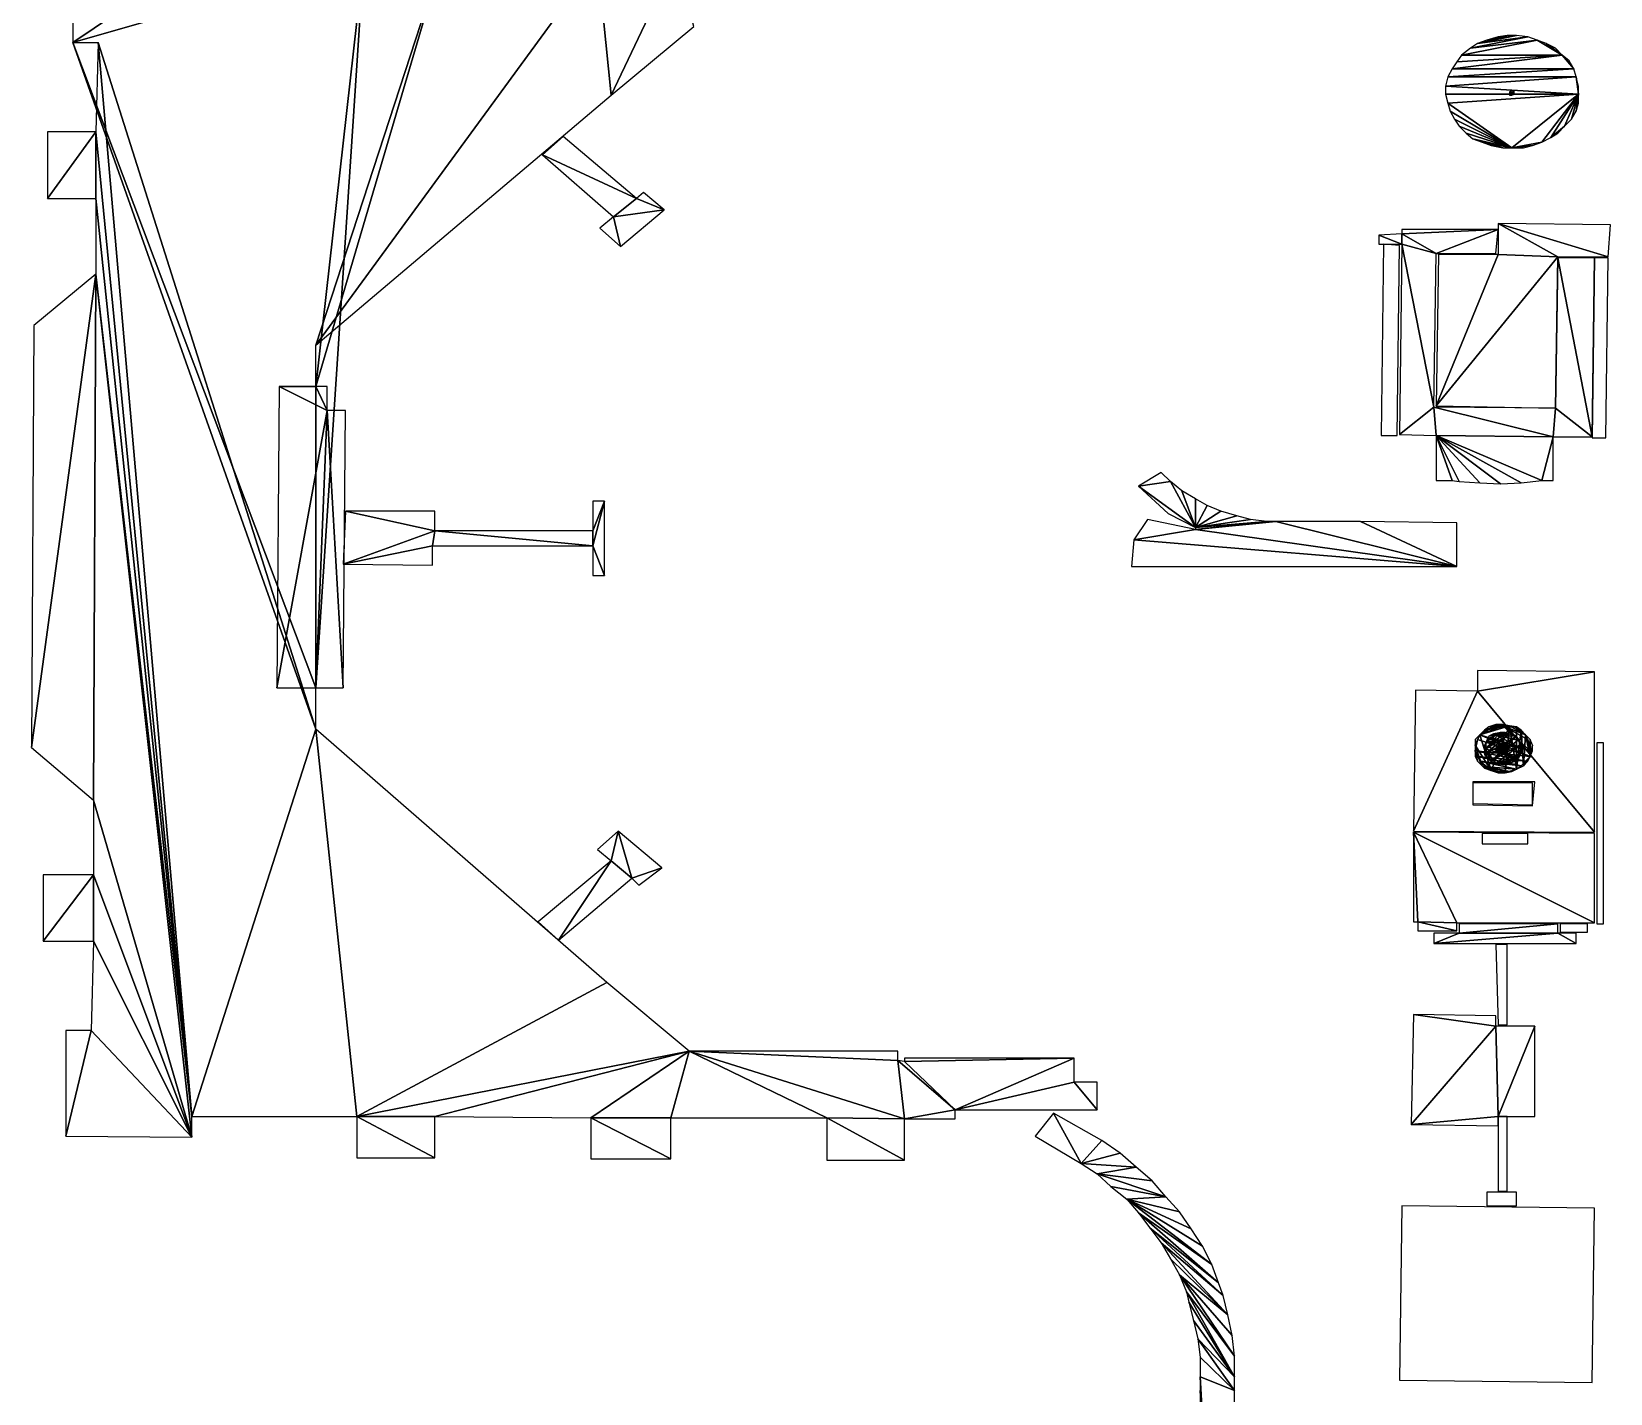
# Model space of a CAD drawing. Extents: x -35430092 to -35393830, y 11991942 to 12015432.
# Drawn here: x -35413182 to -35411263, y 12003744 to 12005398 of the extents above; entities that cross this region are included whole.
import ezdxf

# ---------------------------------------------------------------- set-up
doc = ezdxf.new("R2010")
doc.units = 0

msp = doc.modelspace()

# ---------------------------------------------------------------- linework, layer by layer
at = {"layer": 'mg_to_dxf', "color": 52}
for points in [[(-35412978.38, 12005487.46), (-35412978.38, 12005487.46), (-35413131.5, 12005513.9), (-35413131.5, 12005384.45)], [(-35412978.38, 12005487.46), (-35412978.38, 12005487.46), (-35413131.5, 12005513.9), (-35413131.5, 12005384.45)], [(-35412777.92, 12005486.06), (-35412777.92, 12005486.06), (-35412978.38, 12005487.46), (-35413131.5, 12005384.45)], [(-35412777.92, 12005486.06), (-35412777.92, 12005486.06), (-35412978.38, 12005487.46), (-35413131.5, 12005384.45)], [(-35413131.5, 12005384.45), (-35413131.5, 12005384.45), (-35412836.39, 12004600.73), (-35412777.92, 12005486.06)], [(-35413131.5, 12005384.45), (-35413131.5, 12005384.45), (-35412836.39, 12004600.73), (-35412777.92, 12005486.06)], [(-35412683.27, 12005486.06), (-35412683.27, 12005486.06), (-35412836.39, 12005016.95), (-35412493.95, 12005484.67)], [(-35412683.27, 12005486.06), (-35412683.27, 12005486.06), (-35412836.39, 12004966.83), (-35412836.39, 12005016.95)], [(-35412777.92, 12005486.06), (-35412777.92, 12005486.06), (-35412836.39, 12004966.83), (-35412683.27, 12005486.06)], [(-35412777.92, 12005486.06), (-35412777.92, 12005486.06), (-35412836.39, 12004600.73), (-35412836.39, 12004966.83)], [(-35412683.27, 12005486.06), (-35412683.27, 12005486.06), (-35412836.39, 12005016.95), (-35412493.95, 12005484.67)], [(-35412683.27, 12005486.06), (-35412683.27, 12005486.06), (-35412836.39, 12004966.83), (-35412836.39, 12005016.95)], [(-35412777.92, 12005486.06), (-35412777.92, 12005486.06), (-35412836.39, 12004966.83), (-35412683.27, 12005486.06)], [(-35412777.92, 12005486.06), (-35412777.92, 12005486.06), (-35412836.39, 12004600.73), (-35412836.39, 12004966.83)], [(-35412493.95, 12005484.67), (-35412493.95, 12005484.67), (-35412836.39, 12005016.95), (-35412477.24, 12005320.41)], [(-35412493.95, 12005484.67), (-35412493.95, 12005484.67), (-35412836.39, 12005016.95)], [(-35412493.95, 12005484.67), (-35412493.95, 12005484.67), (-35412836.39, 12005016.95), (-35412493.95, 12005484.67)], [(-35412493.95, 12005484.67), (-35412493.95, 12005484.67), (-35412836.39, 12005016.95), (-35412477.24, 12005320.41)], [(-35412493.95, 12005484.67), (-35412493.95, 12005484.67), (-35412836.39, 12005016.95)], [(-35412493.95, 12005484.67), (-35412493.95, 12005484.67), (-35412836.39, 12005016.95), (-35412493.95, 12005484.67)], [(-35412493.95, 12005484.67), (-35412493.95, 12005484.67), (-35412477.24, 12005320.41), (-35412399.29, 12005484.67)], [(-35412493.95, 12005484.67), (-35412493.95, 12005484.67), (-35412477.24, 12005320.41), (-35412399.29, 12005484.67)], [(-35412477.24, 12005320.41), (-35412477.24, 12005320.41), (-35412377.02, 12005403.93), (-35412399.29, 12005484.67)], [(-35412477.24, 12005320.41), (-35412477.24, 12005320.41), (-35412377.02, 12005403.93), (-35412399.29, 12005484.67)], [(-35411433.22, 12005377.49), (-35411433.22, 12005377.49), (-35411363.62, 12005391.41), (-35411424.86, 12005383.05)], [(-35411433.22, 12005377.49), (-35411433.22, 12005377.49), (-35411352.48, 12005387.23), (-35411363.62, 12005391.41)], [(-35411424.86, 12005383.05), (-35411424.86, 12005383.05), (-35411377.54, 12005392.8), (-35411413.73, 12005387.23)], [(-35411424.86, 12005383.05), (-35411424.86, 12005383.05), (-35411363.62, 12005391.41), (-35411377.54, 12005392.8)], [(-35411413.73, 12005387.23), (-35411413.73, 12005387.23), (-35411388.67, 12005392.8), (-35411399.81, 12005391.41)], [(-35411413.73, 12005387.23), (-35411413.73, 12005387.23), (-35411377.54, 12005392.8), (-35411388.67, 12005392.8)], [(-35413131.5, 12005384.45), (-35413131.5, 12005384.45), (-35412836.39, 12004550.62), (-35412836.39, 12004600.73)], [(-35413100.88, 12005384.45), (-35413100.88, 12005384.45), (-35412836.39, 12004550.62), (-35413131.5, 12005384.45)], [(-35413131.5, 12005384.45), (-35413131.5, 12005384.45), (-35412836.39, 12004550.62), (-35412836.39, 12004600.73)], [(-35413100.88, 12005384.45), (-35413100.88, 12005384.45), (-35412836.39, 12004550.62), (-35413131.5, 12005384.45)], [(-35413103.66, 12005275.87), (-35413103.66, 12005275.87), (-35412986.73, 12004080.11), (-35413100.88, 12005384.45)], [(-35413103.66, 12005275.87), (-35413103.66, 12005275.87), (-35412986.73, 12004080.11), (-35413100.88, 12005384.45)], [(-35413100.88, 12005384.45), (-35413100.88, 12005384.45), (-35412986.73, 12004080.11), (-35412836.39, 12004550.62)], [(-35413100.88, 12005384.45), (-35413100.88, 12005384.45), (-35412986.73, 12004080.11), (-35413100.88, 12005384.45)], [(-35413100.88, 12005384.45), (-35413100.88, 12005384.45), (-35412986.73, 12004080.11)], [(-35413100.88, 12005384.45), (-35413100.88, 12005384.45), (-35412986.73, 12004080.11), (-35412836.39, 12004550.62)], [(-35413100.88, 12005384.45), (-35413100.88, 12005384.45), (-35412986.73, 12004080.11), (-35413100.88, 12005384.45)], [(-35413100.88, 12005384.45), (-35413100.88, 12005384.45), (-35412986.73, 12004080.11)], [(-35411444.35, 12005369.13), (-35411444.35, 12005369.13), (-35411321.85, 12005369.13), (-35411352.48, 12005387.23)], [(-35411444.35, 12005369.13), (-35411444.35, 12005369.13), (-35411352.48, 12005387.23), (-35411433.22, 12005377.49)], [(-35411352.48, 12005387.23), (-35411352.48, 12005387.23), (-35411321.85, 12005369.13), (-35411341.34, 12005383.05)], [(-35411321.85, 12005369.13), (-35411321.85, 12005369.13), (-35411330.21, 12005377.49), (-35411341.34, 12005383.05)], [(-35411449.92, 12005360.78), (-35411449.92, 12005360.78), (-35411455.49, 12005352.43), (-35411321.85, 12005369.13)], [(-35411455.49, 12005352.43), (-35411455.49, 12005352.43), (-35411307.93, 12005352.43), (-35411321.85, 12005369.13)], [(-35411449.92, 12005360.78), (-35411449.92, 12005360.78), (-35411321.85, 12005369.13), (-35411444.35, 12005369.13)], [(-35411321.85, 12005369.13), (-35411321.85, 12005369.13), (-35411307.93, 12005352.43), (-35411313.5, 12005362.17)], [(-35411463.84, 12005331.55), (-35411463.84, 12005331.55), (-35411305.15, 12005342.68), (-35411461.06, 12005342.68)], [(-35411463.84, 12005331.55), (-35411463.84, 12005331.55), (-35411302.37, 12005321.8), (-35411305.15, 12005342.68)], [(-35411461.06, 12005342.68), (-35411461.06, 12005342.68), (-35411307.93, 12005352.43), (-35411455.49, 12005352.43)], [(-35411461.06, 12005342.68), (-35411461.06, 12005342.68), (-35411305.15, 12005342.68), (-35411307.93, 12005352.43)], [(-35411305.15, 12005342.68), (-35411305.15, 12005342.68), (-35411302.37, 12005321.8), (-35411302.37, 12005331.55)], [(-35411463.84, 12005321.8), (-35411463.84, 12005321.8), (-35411302.37, 12005321.8), (-35411463.84, 12005331.55)], [(-35411461.06, 12005310.67), (-35411461.06, 12005310.67), (-35411302.37, 12005321.8), (-35411463.84, 12005321.8)], [(-35411461.06, 12005310.67), (-35411461.06, 12005310.67), (-35411383.1, 12005256.38), (-35411302.37, 12005321.8)], [(-35411385.89, 12005323.2), (-35411385.89, 12005323.2), (-35411383.1, 12005325.98), (-35411385.89, 12005324.59)], [(-35411380.32, 12005324.59), (-35411380.32, 12005324.59), (-35411383.1, 12005325.98), (-35411385.89, 12005323.2)], [(-35411380.32, 12005324.59), (-35411380.32, 12005324.59), (-35411385.89, 12005323.2), (-35411380.32, 12005323.2)], [(-35411385.89, 12005323.2), (-35411385.89, 12005323.2), (-35411383.1, 12005320.41), (-35411380.32, 12005323.2)], [(-35411385.89, 12005323.2), (-35411385.89, 12005323.2), (-35411385.89, 12005320.41), (-35411383.1, 12005320.41)], [(-35411380.32, 12005324.59), (-35411380.32, 12005324.59), (-35411380.32, 12005325.98), (-35411383.1, 12005325.98)], [(-35411380.32, 12005323.2), (-35411380.32, 12005323.2), (-35411383.1, 12005320.41), (-35411380.32, 12005321.8)], [(-35411302.37, 12005321.8), (-35411302.37, 12005321.8), (-35411383.1, 12005256.38), (-35411346.91, 12005263.34)], [(-35411302.37, 12005321.8), (-35411302.37, 12005321.8), (-35411346.91, 12005263.34), (-35411335.77, 12005268.91)], [(-35411302.37, 12005321.8), (-35411302.37, 12005321.8), (-35411335.77, 12005268.91), (-35411319.07, 12005282.83)], [(-35411319.07, 12005282.83), (-35411319.07, 12005282.83), (-35411310.72, 12005291.18), (-35411302.37, 12005321.8)], [(-35411302.37, 12005321.8), (-35411302.37, 12005321.8), (-35411310.72, 12005291.18), (-35411305.15, 12005300.92)], [(-35411302.37, 12005321.8), (-35411302.37, 12005321.8), (-35411305.15, 12005300.92), (-35411302.37, 12005310.67)], [(-35411458.27, 12005300.92), (-35411458.27, 12005300.92), (-35411383.1, 12005256.38), (-35411461.06, 12005310.67)], [(-35411452.71, 12005291.18), (-35411452.71, 12005291.18), (-35411383.1, 12005256.38), (-35411458.27, 12005300.92)], [(-35413103.66, 12005275.87), (-35413103.66, 12005275.87), (-35413162.13, 12005195.13), (-35413103.66, 12005195.13)], [(-35413103.66, 12005275.87), (-35413103.66, 12005275.87), (-35413162.13, 12005275.87), (-35413162.13, 12005195.13)], [(-35413103.66, 12005275.87), (-35413103.66, 12005275.87), (-35413162.13, 12005195.13), (-35413103.66, 12005195.13)], [(-35413103.66, 12005275.87), (-35413103.66, 12005275.87), (-35413162.13, 12005275.87), (-35413162.13, 12005195.13)], [(-35413103.66, 12005195.13), (-35413103.66, 12005195.13), (-35412986.73, 12004080.11), (-35413103.66, 12005275.87)], [(-35413103.66, 12005195.13), (-35413103.66, 12005195.13), (-35412986.73, 12004080.11), (-35413103.66, 12005275.87)], [(-35411447.14, 12005282.83), (-35411447.14, 12005282.83), (-35411383.1, 12005256.38), (-35411452.71, 12005291.18)], [(-35411438.79, 12005274.47), (-35411438.79, 12005274.47), (-35411383.1, 12005256.38), (-35411447.14, 12005282.83)], [(-35411319.07, 12005282.83), (-35411319.07, 12005282.83), (-35411335.77, 12005268.91), (-35411327.42, 12005274.47)], [(-35412446.62, 12005195.13), (-35412446.62, 12005195.13), (-35412535.71, 12005270.3), (-35412560.77, 12005248.03)], [(-35411430.43, 12005267.51), (-35411430.43, 12005267.51), (-35411383.1, 12005256.38), (-35411438.79, 12005274.47)], [(-35411419.3, 12005263.34), (-35411419.3, 12005263.34), (-35411383.1, 12005256.38), (-35411430.43, 12005267.51)], [(-35411419.3, 12005263.34), (-35411419.3, 12005263.34), (-35411394.24, 12005256.38), (-35411383.1, 12005256.38)], [(-35411419.3, 12005263.34), (-35411419.3, 12005263.34), (-35411408.16, 12005259.16), (-35411394.24, 12005256.38)], [(-35411346.91, 12005263.34), (-35411346.91, 12005263.34), (-35411383.1, 12005256.38), (-35411358.05, 12005259.16)], [(-35411358.05, 12005259.16), (-35411358.05, 12005259.16), (-35411383.1, 12005256.38), (-35411369.18, 12005256.38)], [(-35412446.62, 12005195.13), (-35412446.62, 12005195.13), (-35412560.77, 12005248.03), (-35412474.46, 12005172.86)], [(-35412446.62, 12005195.13), (-35412446.62, 12005195.13), (-35412413.21, 12005181.21), (-35412438.27, 12005202.09)], [(-35413103.66, 12005195.13), (-35413103.66, 12005195.13), (-35413103.66, 12005103.25), (-35412986.73, 12004080.11)], [(-35413103.66, 12005195.13), (-35413103.66, 12005195.13), (-35413103.66, 12005103.25), (-35412986.73, 12004080.11)], [(-35412446.62, 12005195.13), (-35412446.62, 12005195.13), (-35412474.46, 12005172.86), (-35412413.21, 12005181.21)], [(-35412474.46, 12005172.86), (-35412474.46, 12005172.86), (-35412466.11, 12005136.66), (-35412413.21, 12005181.21)], [(-35412474.46, 12005172.86), (-35412474.46, 12005172.86), (-35412491.16, 12005158.94), (-35412466.11, 12005136.66)], [(-35411399.81, 12005164.5), (-35411399.81, 12005164.5), (-35411266.17, 12005124.13), (-35411263.39, 12005163.11)], [(-35411399.81, 12005126.92), (-35411399.81, 12005126.92), (-35411327.42, 12005124.13), (-35411399.81, 12005164.5)], [(-35411399.81, 12005164.5), (-35411399.81, 12005164.5), (-35411327.42, 12005124.13), (-35411266.17, 12005124.13)], [(-35411516.74, 12005139.45), (-35411516.74, 12005139.45), (-35411516.74, 12005151.98), (-35411544.58, 12005150.58)], [(-35411516.74, 12005139.45), (-35411516.74, 12005139.45), (-35411544.58, 12005150.58), (-35411544.58, 12005139.45)], [(-35411516.74, 12005151.98), (-35411516.74, 12005151.98), (-35411399.81, 12005157.54), (-35411516.74, 12005157.54)], [(-35411474.98, 12005128.31), (-35411474.98, 12005128.31), (-35411399.81, 12005157.54), (-35411516.74, 12005151.98)], [(-35411516.74, 12005139.45), (-35411516.74, 12005139.45), (-35411474.98, 12005128.31), (-35411516.74, 12005151.98)], [(-35411474.98, 12005128.31), (-35411474.98, 12005128.31), (-35411402.59, 12005128.31), (-35411399.81, 12005157.54)], [(-35411519.52, 12005138.06), (-35411539.01, 12005139.45), (-35411541.8, 12004906.98), (-35411522.31, 12004906.98)], [(-35411516.74, 12005139.45), (-35411516.74, 12005139.45), (-35411519.52, 12004908.37), (-35411477.76, 12004941.78)], [(-35411516.74, 12005139.45), (-35411516.74, 12005139.45), (-35411477.76, 12004941.78), (-35411474.98, 12005128.31)], [(-35411399.81, 12005126.92), (-35411399.81, 12005126.92), (-35411474.98, 12004943.17), (-35411327.42, 12005124.13)], [(-35411399.81, 12005126.92), (-35411399.81, 12005126.92), (-35411472.19, 12005126.92), (-35411474.98, 12004943.17)], [(-35411327.42, 12005124.13), (-35411327.42, 12005124.13), (-35411474.98, 12004943.17), (-35411330.21, 12004940.39)], [(-35411285.66, 12004905.58), (-35411285.66, 12004905.58), (-35411327.42, 12005122.74), (-35411330.21, 12004940.39)], [(-35411285.66, 12004905.58), (-35411285.66, 12004905.58), (-35411282.88, 12005122.74), (-35411327.42, 12005122.74)], [(-35411268.96, 12004904.19), (-35411266.17, 12005122.74), (-35411282.88, 12005122.74), (-35411285.66, 12004904.19)], [(-35413103.66, 12005103.25), (-35413103.66, 12005103.25), (-35413181.61, 12004528.34), (-35413106.44, 12004464.31)], [(-35413103.66, 12005103.25), (-35413103.66, 12005103.25), (-35413178.83, 12005040.61), (-35413181.61, 12004528.34)], [(-35413103.66, 12005103.25), (-35413103.66, 12005103.25), (-35413181.61, 12004528.34), (-35413106.44, 12004464.31)], [(-35413103.66, 12005103.25), (-35413103.66, 12005103.25), (-35413178.83, 12005040.61), (-35413181.61, 12004528.34)], [(-35413103.66, 12005103.25), (-35413103.66, 12005103.25), (-35413106.44, 12004464.31), (-35412986.73, 12004055.05)], [(-35413103.66, 12005103.25), (-35413103.66, 12005103.25), (-35413106.44, 12004464.31), (-35412986.73, 12004055.05)], [(-35412986.73, 12004080.11), (-35412986.73, 12004080.11), (-35413103.66, 12005103.25), (-35412986.73, 12004055.05)], [(-35412986.73, 12004080.11), (-35412986.73, 12004080.11), (-35413103.66, 12005103.25), (-35412986.73, 12004055.05)], [(-35412883.72, 12004600.73), (-35412883.72, 12004600.73), (-35412822.47, 12004937.6), (-35412880.93, 12004966.83)], [(-35412880.93, 12004966.83), (-35412880.93, 12004966.83), (-35412836.39, 12004966.83)], [(-35412822.47, 12004937.6), (-35412822.47, 12004937.6), (-35412836.39, 12004966.83), (-35412880.93, 12004966.83)], [(-35412822.47, 12004937.6), (-35412822.47, 12004937.6), (-35412822.47, 12004966.83), (-35412836.39, 12004966.83)], [(-35412836.39, 12004600.73), (-35412836.39, 12004600.73), (-35412822.47, 12004937.6), (-35412836.39, 12004966.83)], [(-35412836.39, 12004966.83), (-35412836.39, 12004966.83), (-35412822.47, 12004937.6), (-35412822.47, 12004966.83)], [(-35412836.39, 12004600.73), (-35412836.39, 12004600.73), (-35412822.47, 12004937.6), (-35412836.39, 12004966.83)], [(-35412836.39, 12004966.83), (-35412836.39, 12004966.83), (-35412822.47, 12004937.6), (-35412822.47, 12004966.83)], [(-35412883.72, 12004600.73), (-35412883.72, 12004600.73), (-35412802.98, 12004600.73), (-35412822.47, 12004937.6)], [(-35412836.39, 12004600.73), (-35412836.39, 12004600.73), (-35412802.98, 12004600.73), (-35412822.47, 12004937.6)], [(-35412836.39, 12004600.73), (-35412836.39, 12004600.73), (-35412802.98, 12004600.73), (-35412822.47, 12004937.6)], [(-35412822.47, 12004937.6), (-35412822.47, 12004937.6), (-35412802.98, 12004600.73), (-35412800.2, 12004937.6)], [(-35412822.47, 12004937.6), (-35412822.47, 12004937.6), (-35412802.98, 12004600.73), (-35412800.2, 12004937.6)], [(-35412822.47, 12004937.6), (-35412822.47, 12004937.6), (-35412802.98, 12004600.73), (-35412800.2, 12004937.6)], [(-35411519.52, 12004908.37), (-35411519.52, 12004908.37), (-35411474.98, 12004906.98), (-35411477.76, 12004941.78)], [(-35411477.76, 12004941.78), (-35411477.76, 12004941.78), (-35411332.99, 12004905.58), (-35411330.21, 12004940.39)], [(-35411477.76, 12004941.78), (-35411477.76, 12004941.78), (-35411474.98, 12004906.98), (-35411332.99, 12004905.58)], [(-35411330.21, 12004940.39), (-35411330.21, 12004940.39), (-35411332.99, 12004905.58), (-35411285.66, 12004905.58)], [(-35411474.98, 12004906.98), (-35411474.98, 12004906.98), (-35411474.98, 12004852.69), (-35411455.49, 12004852.69)], [(-35411474.98, 12004906.98), (-35411474.98, 12004906.98), (-35411447.14, 12004851.3), (-35411422.08, 12004849.9)], [(-35411474.98, 12004906.98), (-35411474.98, 12004906.98), (-35411455.49, 12004852.69), (-35411447.14, 12004851.3)], [(-35411346.91, 12004852.69), (-35411346.91, 12004852.69), (-35411474.98, 12004906.98), (-35411371.97, 12004849.9)], [(-35411474.98, 12004906.98), (-35411474.98, 12004906.98), (-35411397.02, 12004848.51), (-35411371.97, 12004849.9)], [(-35411474.98, 12004906.98), (-35411474.98, 12004906.98), (-35411422.08, 12004849.9), (-35411397.02, 12004848.51)], [(-35411474.98, 12004906.98), (-35411474.98, 12004906.98), (-35411346.91, 12004852.69), (-35411332.99, 12004905.58)], [(-35411332.99, 12004905.58), (-35411332.99, 12004905.58), (-35411346.91, 12004852.69), (-35411332.99, 12004852.69)], [(-35411797.93, 12004851.3), (-35411797.93, 12004851.3), (-35411809.07, 12004862.43), (-35411836.91, 12004845.73)], [(-35411797.93, 12004851.3), (-35411797.93, 12004851.3), (-35411836.91, 12004845.73), (-35411767.31, 12004795.61)], [(-35411767.31, 12004795.61), (-35411767.31, 12004795.61), (-35411836.91, 12004845.73), (-35411800.71, 12004812.32)], [(-35411784.01, 12004840.16), (-35411784.01, 12004840.16), (-35411797.93, 12004851.3), (-35411767.31, 12004795.61)], [(-35411767.31, 12004795.61), (-35411767.31, 12004795.61), (-35411767.31, 12004830.41), (-35411784.01, 12004840.16)], [(-35412499.52, 12004773.34), (-35412499.52, 12004773.34), (-35412485.6, 12004737.15), (-35412485.6, 12004827.63)], [(-35412499.52, 12004791.44), (-35412499.52, 12004791.44), (-35412499.52, 12004773.34), (-35412485.6, 12004827.63)], [(-35412499.52, 12004791.44), (-35412499.52, 12004791.44), (-35412485.6, 12004827.63), (-35412499.52, 12004827.63)], [(-35411753.39, 12004822.06), (-35411753.39, 12004822.06), (-35411767.31, 12004830.41), (-35411767.31, 12004795.61)], [(-35411736.68, 12004815.1), (-35411736.68, 12004815.1), (-35411753.39, 12004822.06), (-35411767.31, 12004795.61)], [(-35412691.62, 12004791.44), (-35412691.62, 12004791.44), (-35412800.2, 12004815.1), (-35412802.98, 12004751.07)], [(-35412691.62, 12004791.44), (-35412691.62, 12004791.44), (-35412691.62, 12004815.1), (-35412800.2, 12004815.1)], [(-35411767.31, 12004792.83), (-35411767.31, 12004792.83), (-35411825.77, 12004805.36), (-35411842.48, 12004780.3)], [(-35411736.68, 12004815.1), (-35411736.68, 12004815.1), (-35411767.31, 12004795.61), (-35411717.19, 12004809.53)], [(-35411767.31, 12004795.61), (-35411767.31, 12004795.61), (-35411700.49, 12004805.36), (-35411717.19, 12004809.53)], [(-35411767.31, 12004795.61), (-35411767.31, 12004795.61), (-35411681, 12004802.57), (-35411700.49, 12004805.36)], [(-35411767.31, 12004792.83), (-35411767.31, 12004792.83), (-35411449.92, 12004748.28), (-35411669.86, 12004802.57)], [(-35411767.31, 12004792.83), (-35411767.31, 12004792.83), (-35411669.86, 12004802.57), (-35411681, 12004802.57)], [(-35411767.31, 12004795.61), (-35411767.31, 12004795.61), (-35411767.31, 12004792.83), (-35411681, 12004802.57)], [(-35411669.86, 12004802.57), (-35411669.86, 12004802.57), (-35411449.92, 12004748.28), (-35411566.85, 12004802.57)], [(-35411566.85, 12004802.57), (-35411566.85, 12004802.57), (-35411449.92, 12004748.28), (-35411449.92, 12004801.18)], [(-35412691.62, 12004791.44), (-35412691.62, 12004791.44), (-35412802.98, 12004751.07), (-35412694.4, 12004773.34)], [(-35412499.52, 12004773.34), (-35412499.52, 12004773.34), (-35412691.62, 12004791.44), (-35412694.4, 12004773.34)], [(-35412499.52, 12004791.44), (-35412499.52, 12004791.44), (-35412691.62, 12004791.44), (-35412499.52, 12004773.34)], [(-35411842.48, 12004780.3), (-35411842.48, 12004780.3), (-35411845.26, 12004748.28), (-35411449.92, 12004748.28)], [(-35411767.31, 12004792.83), (-35411767.31, 12004792.83), (-35411842.48, 12004780.3), (-35411449.92, 12004748.28)], [(-35412802.98, 12004751.07), (-35412802.98, 12004751.07), (-35412694.4, 12004749.68), (-35412694.4, 12004773.34)], [(-35412499.52, 12004773.34), (-35412499.52, 12004773.34), (-35412499.52, 12004737.15), (-35412485.6, 12004737.15)], [(-35411424.86, 12004596.55), (-35411424.86, 12004596.55), (-35411282.88, 12004620.22), (-35411424.86, 12004621.61)], [(-35411424.86, 12004596.55), (-35411424.86, 12004596.55), (-35411282.88, 12004425.33), (-35411282.88, 12004620.22)], [(-35411424.86, 12004596.55), (-35411424.86, 12004596.55), (-35411500.03, 12004597.94), (-35411502.82, 12004426.72)], [(-35411424.86, 12004596.55), (-35411424.86, 12004596.55), (-35411502.82, 12004426.72), (-35411282.88, 12004425.33)], [(-35412836.39, 12004550.62), (-35412836.39, 12004550.62), (-35412986.73, 12004080.11), (-35412786.28, 12004080.11)], [(-35412836.39, 12004550.62), (-35412836.39, 12004550.62), (-35412986.73, 12004080.11), (-35412786.28, 12004080.11)], [(-35412786.28, 12004080.11), (-35412786.28, 12004080.11), (-35412482.81, 12004242.98), (-35412836.39, 12004550.62)], [(-35412786.28, 12004080.11), (-35412786.28, 12004080.11), (-35412482.81, 12004242.98), (-35412836.39, 12004550.62)], [(-35411394.24, 12004554.79), (-35411394.24, 12004554.79), (-35411422.08, 12004543.66), (-35411360.83, 12004524.17)], [(-35411408.16, 12004552.01), (-35411408.16, 12004552.01), (-35411422.08, 12004543.66), (-35411394.24, 12004554.79)], [(-35411422.08, 12004543.66), (-35411422.08, 12004543.66), (-35411385.89, 12004554.79), (-35411416.51, 12004549.22)], [(-35411422.08, 12004543.66), (-35411422.08, 12004543.66), (-35411408.16, 12004500.5), (-35411385.89, 12004554.79)], [(-35411408.16, 12004552.01), (-35411408.16, 12004552.01), (-35411416.51, 12004549.22), (-35411422.08, 12004543.66)], [(-35411416.51, 12004549.22), (-35411416.51, 12004549.22), (-35411394.24, 12004556.18), (-35411410.94, 12004553.4)], [(-35411416.51, 12004549.22), (-35411416.51, 12004549.22), (-35411385.89, 12004554.79), (-35411394.24, 12004556.18)], [(-35411410.94, 12004553.4), (-35411410.94, 12004553.4), (-35411394.24, 12004556.18), (-35411402.59, 12004556.18)], [(-35411408.16, 12004552.01), (-35411408.16, 12004552.01), (-35411394.24, 12004554.79), (-35411402.59, 12004554.79)], [(-35411408.16, 12004500.5), (-35411408.16, 12004500.5), (-35411391.46, 12004497.72), (-35411385.89, 12004554.79)], [(-35411394.24, 12004554.79), (-35411394.24, 12004554.79), (-35411366.4, 12004543.66), (-35411385.89, 12004554.79)], [(-35411394.24, 12004554.79), (-35411394.24, 12004554.79), (-35411363.62, 12004538.09), (-35411366.4, 12004543.66)], [(-35411360.83, 12004524.17), (-35411360.83, 12004524.17), (-35411363.62, 12004538.09), (-35411394.24, 12004554.79)], [(-35411385.89, 12004554.79), (-35411385.89, 12004554.79), (-35411391.46, 12004497.72), (-35411377.54, 12004501.89)], [(-35411385.89, 12004554.79), (-35411385.89, 12004554.79), (-35411366.4, 12004543.66), (-35411377.54, 12004552.01)], [(-35411377.54, 12004553.4), (-35411377.54, 12004553.4), (-35411385.89, 12004554.79), (-35411377.54, 12004501.89)], [(-35411377.54, 12004553.4), (-35411377.54, 12004553.4), (-35411377.54, 12004501.89), (-35411371.97, 12004549.22)], [(-35411377.54, 12004552.01), (-35411377.54, 12004552.01), (-35411366.4, 12004543.66), (-35411371.97, 12004549.22)], [(-35411371.97, 12004549.22), (-35411371.97, 12004549.22), (-35411377.54, 12004501.89), (-35411369.18, 12004506.07)], [(-35411371.97, 12004549.22), (-35411371.97, 12004549.22), (-35411369.18, 12004506.07), (-35411366.4, 12004543.66)], [(-35411422.08, 12004543.66), (-35411422.08, 12004543.66), (-35411427.65, 12004538.09), (-35411427.65, 12004531.13)], [(-35411427.65, 12004531.13), (-35411427.65, 12004531.13), (-35411408.16, 12004500.5), (-35411422.08, 12004543.66)], [(-35411427.65, 12004524.17), (-35411427.65, 12004524.17), (-35411360.83, 12004517.21), (-35411424.86, 12004538.09)], [(-35411427.65, 12004524.17), (-35411427.65, 12004524.17), (-35411424.86, 12004538.09), (-35411427.65, 12004531.13)], [(-35411427.65, 12004531.13), (-35411427.65, 12004531.13), (-35411419.3, 12004506.07), (-35411408.16, 12004500.5)], [(-35411427.65, 12004524.17), (-35411427.65, 12004524.17), (-35411419.3, 12004506.07), (-35411427.65, 12004531.13)], [(-35411424.86, 12004538.09), (-35411424.86, 12004538.09), (-35411360.83, 12004517.21), (-35411422.08, 12004543.66)], [(-35411360.83, 12004524.17), (-35411360.83, 12004524.17), (-35411422.08, 12004543.66), (-35411360.83, 12004517.21)], [(-35411413.73, 12004536.7), (-35411413.73, 12004536.7), (-35411416.51, 12004525.56), (-35411397.02, 12004546.44)], [(-35411416.51, 12004525.56), (-35411416.51, 12004525.56), (-35411391.46, 12004546.44), (-35411397.02, 12004546.44)], [(-35411416.51, 12004525.56), (-35411416.51, 12004525.56), (-35411385.89, 12004545.05), (-35411391.46, 12004546.44)], [(-35411416.51, 12004519.99), (-35411416.51, 12004519.99), (-35411385.89, 12004545.05), (-35411416.51, 12004525.56)], [(-35411416.51, 12004519.99), (-35411416.51, 12004519.99), (-35411377.54, 12004542.26), (-35411385.89, 12004545.05)], [(-35411413.73, 12004515.81), (-35411413.73, 12004515.81), (-35411377.54, 12004542.26), (-35411416.51, 12004519.99)], [(-35411416.51, 12004531.13), (-35411416.51, 12004531.13), (-35411377.54, 12004514.42), (-35411413.73, 12004536.7)], [(-35411413.73, 12004536.7), (-35411413.73, 12004536.7), (-35411416.51, 12004531.13), (-35411416.51, 12004525.56)], [(-35411416.51, 12004526.95), (-35411416.51, 12004526.95), (-35411377.54, 12004514.42), (-35411416.51, 12004531.13)], [(-35411413.73, 12004536.7), (-35411413.73, 12004536.7), (-35411397.02, 12004546.44), (-35411410.94, 12004542.26)], [(-35411413.73, 12004515.81), (-35411413.73, 12004515.81), (-35411408.16, 12004511.64), (-35411377.54, 12004542.26)], [(-35411413.73, 12004536.7), (-35411413.73, 12004536.7), (-35411371.97, 12004526.95), (-35411408.16, 12004540.87)], [(-35411413.73, 12004536.7), (-35411413.73, 12004536.7), (-35411377.54, 12004514.42), (-35411371.97, 12004526.95)], [(-35411410.94, 12004542.26), (-35411410.94, 12004542.26), (-35411397.02, 12004546.44), (-35411405.38, 12004545.05)], [(-35411408.16, 12004540.87), (-35411408.16, 12004540.87), (-35411371.97, 12004526.95), (-35411402.59, 12004543.66)], [(-35411377.54, 12004542.26), (-35411377.54, 12004542.26), (-35411408.16, 12004511.64), (-35411374.75, 12004538.09)], [(-35411408.16, 12004511.64), (-35411408.16, 12004511.64), (-35411371.97, 12004532.52), (-35411374.75, 12004538.09)], [(-35411402.59, 12004508.85), (-35411402.59, 12004508.85), (-35411371.97, 12004532.52), (-35411408.16, 12004511.64)], [(-35411397.02, 12004546.44), (-35411397.02, 12004546.44), (-35411402.59, 12004543.66), (-35411391.46, 12004546.44)], [(-35411391.46, 12004546.44), (-35411391.46, 12004546.44), (-35411402.59, 12004543.66), (-35411385.89, 12004545.05)], [(-35411402.59, 12004543.66), (-35411402.59, 12004543.66), (-35411380.32, 12004542.26), (-35411385.89, 12004545.05)], [(-35411402.59, 12004543.66), (-35411402.59, 12004543.66), (-35411374.75, 12004536.7), (-35411380.32, 12004542.26)], [(-35411371.97, 12004526.95), (-35411371.97, 12004526.95), (-35411374.75, 12004536.7), (-35411402.59, 12004543.66)], [(-35411402.59, 12004508.85), (-35411402.59, 12004508.85), (-35411371.97, 12004521.38), (-35411371.97, 12004532.52)], [(-35411399.81, 12004529.74), (-35411399.81, 12004529.74), (-35411402.59, 12004525.56), (-35411399.81, 12004522.77)], [(-35411394.24, 12004533.91), (-35411394.24, 12004533.91), (-35411399.81, 12004522.77), (-35411397.02, 12004521.38)], [(-35411399.81, 12004529.74), (-35411399.81, 12004529.74), (-35411399.81, 12004522.77), (-35411394.24, 12004533.91)], [(-35411399.81, 12004529.74), (-35411399.81, 12004529.74), (-35411394.24, 12004533.91), (-35411399.81, 12004532.52)], [(-35411399.81, 12004529.74), (-35411399.81, 12004529.74), (-35411388.67, 12004524.17), (-35411397.02, 12004531.13)], [(-35411399.81, 12004526.95), (-35411399.81, 12004526.95), (-35411388.67, 12004524.17), (-35411399.81, 12004529.74)], [(-35411394.24, 12004533.91), (-35411394.24, 12004533.91), (-35411397.02, 12004521.38), (-35411391.46, 12004532.52)], [(-35411397.02, 12004531.13), (-35411397.02, 12004531.13), (-35411391.46, 12004532.52), (-35411394.24, 12004532.52)], [(-35411388.67, 12004526.95), (-35411388.67, 12004526.95), (-35411391.46, 12004532.52), (-35411397.02, 12004531.13)], [(-35411391.46, 12004532.52), (-35411391.46, 12004532.52), (-35411397.02, 12004521.38), (-35411391.46, 12004521.38)], [(-35411397.02, 12004531.13), (-35411397.02, 12004531.13), (-35411388.67, 12004524.17), (-35411388.67, 12004526.95)], [(-35411397.02, 12004531.13), (-35411397.02, 12004531.13), (-35411388.67, 12004524.17)], [(-35411388.67, 12004526.95), (-35411388.67, 12004526.95), (-35411388.67, 12004529.74), (-35411391.46, 12004532.52)], [(-35411388.67, 12004524.17), (-35411388.67, 12004524.17), (-35411388.67, 12004531.13), (-35411391.46, 12004532.52)], [(-35411391.46, 12004532.52), (-35411391.46, 12004532.52), (-35411391.46, 12004521.38), (-35411388.67, 12004524.17)], [(-35411388.67, 12004524.17), (-35411388.67, 12004524.17), (-35411385.89, 12004526.95), (-35411388.67, 12004531.13)], [(-35411371.97, 12004526.95), (-35411371.97, 12004526.95), (-35411371.97, 12004532.52), (-35411374.75, 12004536.7)], [(-35411371.97, 12004521.38), (-35411371.97, 12004521.38), (-35411369.18, 12004526.95), (-35411371.97, 12004532.52)], [(-35411366.4, 12004543.66), (-35411366.4, 12004543.66), (-35411369.18, 12004506.07), (-35411360.83, 12004517.21)], [(-35411360.83, 12004538.09), (-35411360.83, 12004538.09), (-35411366.4, 12004543.66), (-35411360.83, 12004517.21)], [(-35411360.83, 12004524.17), (-35411360.83, 12004524.17), (-35411360.83, 12004531.13), (-35411363.62, 12004538.09)], [(-35411360.83, 12004538.09), (-35411360.83, 12004538.09), (-35411360.83, 12004517.21), (-35411358.05, 12004531.13)], [(-35411358.05, 12004531.13), (-35411358.05, 12004531.13), (-35411360.83, 12004517.21), (-35411358.05, 12004524.17)], [(-35411280.09, 12004313.97), (-35411271.74, 12004313.97), (-35411271.74, 12004533.91), (-35411280.09, 12004533.91)], [(-35411366.4, 12004511.64), (-35411366.4, 12004511.64), (-35411427.65, 12004524.17), (-35411424.86, 12004517.21)], [(-35411360.83, 12004517.21), (-35411360.83, 12004517.21), (-35411427.65, 12004524.17), (-35411366.4, 12004511.64)], [(-35411427.65, 12004524.17), (-35411427.65, 12004524.17), (-35411424.86, 12004511.64), (-35411419.3, 12004506.07)], [(-35411427.65, 12004524.17), (-35411427.65, 12004524.17), (-35411427.65, 12004517.21), (-35411424.86, 12004511.64)], [(-35411371.97, 12004506.07), (-35411371.97, 12004506.07), (-35411424.86, 12004517.21), (-35411422.08, 12004511.64)], [(-35411366.4, 12004511.64), (-35411366.4, 12004511.64), (-35411424.86, 12004517.21), (-35411371.97, 12004506.07)], [(-35411377.54, 12004501.89), (-35411377.54, 12004501.89), (-35411422.08, 12004511.64), (-35411413.73, 12004504.68)], [(-35411413.73, 12004504.68), (-35411413.73, 12004504.68), (-35411422.08, 12004511.64), (-35411416.51, 12004506.07)], [(-35411371.97, 12004506.07), (-35411371.97, 12004506.07), (-35411422.08, 12004511.64), (-35411377.54, 12004501.89)], [(-35411377.54, 12004514.42), (-35411377.54, 12004514.42), (-35411416.51, 12004526.95), (-35411402.59, 12004508.85)], [(-35411402.59, 12004508.85), (-35411402.59, 12004508.85), (-35411416.51, 12004526.95), (-35411408.16, 12004511.64)], [(-35411416.51, 12004526.95), (-35411416.51, 12004526.95), (-35411413.73, 12004515.81), (-35411408.16, 12004511.64)], [(-35411416.51, 12004526.95), (-35411416.51, 12004526.95), (-35411416.51, 12004521.38), (-35411413.73, 12004515.81)], [(-35411394.24, 12004507.46), (-35411394.24, 12004507.46), (-35411371.97, 12004521.38), (-35411402.59, 12004508.85)], [(-35411383.1, 12004510.25), (-35411383.1, 12004510.25), (-35411377.54, 12004514.42), (-35411402.59, 12004508.85)], [(-35411383.1, 12004510.25), (-35411383.1, 12004510.25), (-35411402.59, 12004508.85), (-35411388.67, 12004508.85)], [(-35411388.67, 12004508.85), (-35411388.67, 12004508.85), (-35411402.59, 12004508.85), (-35411394.24, 12004507.46)], [(-35411399.81, 12004526.95), (-35411399.81, 12004526.95), (-35411394.24, 12004521.38), (-35411391.46, 12004522.77)], [(-35411399.81, 12004526.95), (-35411399.81, 12004526.95), (-35411399.81, 12004524.17), (-35411394.24, 12004521.38)], [(-35411399.81, 12004526.95), (-35411399.81, 12004526.95), (-35411391.46, 12004522.77), (-35411388.67, 12004524.17)], [(-35411394.24, 12004507.46), (-35411394.24, 12004507.46), (-35411374.75, 12004515.81), (-35411371.97, 12004521.38)], [(-35411383.1, 12004510.25), (-35411383.1, 12004510.25), (-35411374.75, 12004515.81), (-35411394.24, 12004507.46)], [(-35411383.1, 12004510.25), (-35411383.1, 12004510.25), (-35411394.24, 12004507.46), (-35411388.67, 12004507.46)], [(-35411388.67, 12004524.17), (-35411388.67, 12004524.17), (-35411391.46, 12004521.38), (-35411388.67, 12004522.77)], [(-35411383.1, 12004510.25), (-35411383.1, 12004510.25), (-35411377.54, 12004513.03), (-35411374.75, 12004515.81)], [(-35411371.97, 12004526.95), (-35411371.97, 12004526.95), (-35411377.54, 12004514.42), (-35411374.75, 12004515.81)], [(-35411371.97, 12004526.95), (-35411371.97, 12004526.95), (-35411374.75, 12004515.81), (-35411371.97, 12004521.38)], [(-35411360.83, 12004517.21), (-35411360.83, 12004517.21), (-35411369.18, 12004506.07), (-35411363.62, 12004511.64)], [(-35411408.16, 12004500.5), (-35411408.16, 12004500.5), (-35411419.3, 12004506.07), (-35411416.51, 12004503.29)], [(-35411413.73, 12004504.68), (-35411413.73, 12004504.68), (-35411399.81, 12004499.11), (-35411391.46, 12004499.11)], [(-35411413.73, 12004504.68), (-35411413.73, 12004504.68), (-35411408.16, 12004500.5), (-35411399.81, 12004499.11)], [(-35411385.89, 12004499.11), (-35411385.89, 12004499.11), (-35411413.73, 12004504.68), (-35411391.46, 12004499.11)], [(-35411385.89, 12004499.11), (-35411385.89, 12004499.11), (-35411377.54, 12004501.89), (-35411413.73, 12004504.68)], [(-35411408.16, 12004500.5), (-35411408.16, 12004500.5), (-35411399.81, 12004497.72), (-35411391.46, 12004497.72)], [(-35411377.54, 12004501.89), (-35411377.54, 12004501.89), (-35411391.46, 12004497.72), (-35411383.1, 12004499.11)], [(-35411430.43, 12004458.74), (-35411358.05, 12004457.35), (-35411355.26, 12004486.58), (-35411430.43, 12004486.58)], [(-35411430.43, 12004460.13), (-35411358.05, 12004458.74), (-35411358.05, 12004485.19), (-35411430.43, 12004485.19)], [(-35412986.73, 12004055.05), (-35412986.73, 12004055.05), (-35413106.44, 12004464.31), (-35413106.44, 12004373.83)], [(-35412986.73, 12004055.05), (-35412986.73, 12004055.05), (-35413106.44, 12004464.31), (-35413106.44, 12004373.83)], [(-35412477.24, 12004390.53), (-35412477.24, 12004390.53), (-35412468.89, 12004426.72), (-35412493.95, 12004404.45)], [(-35412477.24, 12004390.53), (-35412477.24, 12004390.53), (-35412452.19, 12004369.65), (-35412468.89, 12004426.72)], [(-35412452.19, 12004369.65), (-35412452.19, 12004369.65), (-35412415.99, 12004382.18), (-35412468.89, 12004426.72)], [(-35411502.82, 12004425.33), (-35411502.82, 12004425.33), (-35411282.88, 12004315.36), (-35411282.88, 12004423.94)], [(-35411497.25, 12004316.75), (-35411497.25, 12004316.75), (-35411449.92, 12004315.36), (-35411502.82, 12004425.33)], [(-35411502.82, 12004425.33), (-35411502.82, 12004425.33), (-35411449.92, 12004315.36), (-35411282.88, 12004315.36)], [(-35411497.25, 12004316.75), (-35411497.25, 12004316.75), (-35411502.82, 12004425.33), (-35411502.82, 12004316.75)], [(-35411419.3, 12004411.41), (-35411363.62, 12004411.41), (-35411363.62, 12004423.94), (-35411419.3, 12004423.94)], [(-35412477.24, 12004390.53), (-35412477.24, 12004390.53), (-35412566.33, 12004316.75), (-35412541.28, 12004294.48)], [(-35412477.24, 12004390.53), (-35412477.24, 12004390.53), (-35412541.28, 12004294.48), (-35412452.19, 12004369.65)], [(-35412452.19, 12004369.65), (-35412452.19, 12004369.65), (-35412443.84, 12004361.3), (-35412415.99, 12004382.18)], [(-35413106.44, 12004373.83), (-35413106.44, 12004373.83), (-35413167.69, 12004293.09), (-35413106.44, 12004293.09)], [(-35413106.44, 12004373.83), (-35413106.44, 12004373.83), (-35413167.69, 12004373.83), (-35413167.69, 12004293.09)], [(-35413106.44, 12004373.83), (-35413106.44, 12004373.83), (-35413167.69, 12004293.09), (-35413106.44, 12004293.09)], [(-35413106.44, 12004373.83), (-35413106.44, 12004373.83), (-35413167.69, 12004373.83), (-35413167.69, 12004293.09)], [(-35412986.73, 12004055.05), (-35412986.73, 12004055.05), (-35413106.44, 12004373.83), (-35413106.44, 12004293.09)], [(-35412986.73, 12004055.05), (-35412986.73, 12004055.05), (-35413106.44, 12004373.83), (-35413106.44, 12004293.09)], [(-35411497.25, 12004316.75), (-35411497.25, 12004316.75), (-35411449.92, 12004305.62), (-35411449.92, 12004315.36)], [(-35411497.25, 12004316.75), (-35411497.25, 12004316.75), (-35411497.25, 12004305.62), (-35411449.92, 12004305.62)], [(-35411477.76, 12004290.3), (-35411477.76, 12004290.3), (-35411305.15, 12004290.3), (-35411327.42, 12004302.83)], [(-35411447.14, 12004302.83), (-35411447.14, 12004302.83), (-35411477.76, 12004302.83), (-35411477.76, 12004290.3)], [(-35411447.14, 12004302.83), (-35411447.14, 12004302.83), (-35411477.76, 12004290.3), (-35411327.42, 12004302.83)], [(-35411327.42, 12004302.83), (-35411327.42, 12004302.83), (-35411327.42, 12004313.97), (-35411447.14, 12004302.83)], [(-35411447.14, 12004302.83), (-35411447.14, 12004302.83), (-35411327.42, 12004313.97), (-35411447.14, 12004313.97)], [(-35411327.42, 12004302.83), (-35411327.42, 12004302.83), (-35411305.15, 12004290.3), (-35411305.15, 12004302.83)], [(-35411324.64, 12004304.23), (-35411291.23, 12004304.23), (-35411291.23, 12004313.97), (-35411324.64, 12004313.97)], [(-35413106.44, 12004293.09), (-35413106.44, 12004293.09), (-35413109.23, 12004184.51), (-35412986.73, 12004055.05)], [(-35413106.44, 12004293.09), (-35413106.44, 12004293.09), (-35413109.23, 12004184.51), (-35412986.73, 12004055.05)], [(-35411388.67, 12004191.47), (-35411388.67, 12004288.91), (-35411402.59, 12004288.91), (-35411399.81, 12004191.47)], [(-35412786.28, 12004080.11), (-35412786.28, 12004080.11), (-35412382.59, 12004159.45), (-35412482.81, 12004242.98)], [(-35412786.28, 12004080.11), (-35412786.28, 12004080.11), (-35412382.59, 12004159.45), (-35412482.81, 12004242.98)], [(-35411402.59, 12004190.08), (-35411402.59, 12004190.08), (-35411502.82, 12004204), (-35411505.6, 12004070.36)], [(-35411402.59, 12004190.08), (-35411402.59, 12004190.08), (-35411402.59, 12004202.61), (-35411502.82, 12004204)], [(-35413109.23, 12004184.51), (-35413109.23, 12004184.51), (-35413139.85, 12004056.44), (-35412986.73, 12004055.05)], [(-35413109.23, 12004184.51), (-35413109.23, 12004184.51), (-35413139.85, 12004184.51), (-35413139.85, 12004056.44)], [(-35413109.23, 12004184.51), (-35413109.23, 12004184.51), (-35413139.85, 12004056.44), (-35412986.73, 12004055.05)], [(-35413109.23, 12004184.51), (-35413109.23, 12004184.51), (-35413139.85, 12004184.51), (-35413139.85, 12004056.44)], [(-35411402.59, 12004190.08), (-35411402.59, 12004190.08), (-35411505.6, 12004070.36), (-35411399.81, 12004080.11)], [(-35411399.81, 12004080.11), (-35411399.81, 12004080.11), (-35411355.26, 12004190.08), (-35411402.59, 12004190.08)], [(-35411399.81, 12004080.11), (-35411399.81, 12004080.11), (-35411355.26, 12004080.11), (-35411355.26, 12004190.08)], [(-35412786.28, 12004080.11), (-35412786.28, 12004080.11), (-35412691.62, 12004080.11), (-35412382.59, 12004159.45)], [(-35412786.28, 12004080.11), (-35412786.28, 12004080.11), (-35412691.62, 12004080.11), (-35412382.59, 12004159.45)], [(-35412691.62, 12004080.11), (-35412691.62, 12004080.11), (-35412502.3, 12004078.72), (-35412382.59, 12004159.45)], [(-35412691.62, 12004080.11), (-35412691.62, 12004080.11), (-35412502.3, 12004078.72), (-35412382.59, 12004159.45)], [(-35412382.59, 12004159.45), (-35412382.59, 12004159.45), (-35412502.3, 12004078.72), (-35412404.86, 12004078.72)], [(-35412382.59, 12004159.45), (-35412382.59, 12004159.45), (-35412502.3, 12004078.72), (-35412404.86, 12004078.72)], [(-35412382.59, 12004159.45), (-35412382.59, 12004159.45), (-35412404.86, 12004078.72), (-35412215.54, 12004078.72)], [(-35412382.59, 12004159.45), (-35412382.59, 12004159.45), (-35412404.86, 12004078.72), (-35412215.54, 12004078.72)], [(-35412129.24, 12004148.32), (-35412129.24, 12004148.32), (-35412129.24, 12004159.45), (-35412382.59, 12004159.45)], [(-35412382.59, 12004159.45), (-35412382.59, 12004159.45), (-35412120.88, 12004077.32), (-35412129.24, 12004148.32)], [(-35412382.59, 12004159.45), (-35412382.59, 12004159.45), (-35412215.54, 12004078.72), (-35412120.88, 12004077.32)], [(-35412129.24, 12004148.32), (-35412129.24, 12004148.32), (-35412129.24, 12004159.45), (-35412382.59, 12004159.45)], [(-35412382.59, 12004159.45), (-35412382.59, 12004159.45), (-35412120.88, 12004077.32), (-35412129.24, 12004148.32)], [(-35412382.59, 12004159.45), (-35412382.59, 12004159.45), (-35412215.54, 12004078.72), (-35412120.88, 12004077.32)], [(-35412129.24, 12004148.32), (-35412129.24, 12004148.32), (-35412120.88, 12004077.32), (-35412059.63, 12004088.46)], [(-35412129.24, 12004148.32), (-35412129.24, 12004148.32), (-35412059.63, 12004088.46), (-35412120.88, 12004146.93)], [(-35412129.24, 12004148.32), (-35412129.24, 12004148.32), (-35412120.88, 12004077.32), (-35412059.63, 12004088.46)], [(-35412129.24, 12004148.32), (-35412129.24, 12004148.32), (-35412059.63, 12004088.46), (-35412120.88, 12004146.93)], [(-35412120.88, 12004146.93), (-35412120.88, 12004146.93), (-35411914.86, 12004151.1), (-35412120.88, 12004151.1)], [(-35412059.63, 12004088.46), (-35412059.63, 12004088.46), (-35411914.86, 12004151.1), (-35412120.88, 12004146.93)], [(-35412120.88, 12004146.93), (-35412120.88, 12004146.93), (-35411914.86, 12004151.1), (-35412120.88, 12004151.1)], [(-35412059.63, 12004088.46), (-35412059.63, 12004088.46), (-35411914.86, 12004151.1), (-35412120.88, 12004146.93)], [(-35412059.63, 12004088.46), (-35412059.63, 12004088.46), (-35411914.86, 12004121.87), (-35411914.86, 12004151.1)], [(-35412059.63, 12004088.46), (-35412059.63, 12004088.46), (-35411914.86, 12004121.87), (-35411914.86, 12004151.1)], [(-35412059.63, 12004088.46), (-35412059.63, 12004088.46), (-35411887.02, 12004088.46), (-35411914.86, 12004121.87)], [(-35412059.63, 12004088.46), (-35412059.63, 12004088.46), (-35411887.02, 12004088.46), (-35411914.86, 12004121.87)], [(-35411914.86, 12004121.87), (-35411914.86, 12004121.87), (-35411887.02, 12004088.46), (-35411887.02, 12004121.87)], [(-35411914.86, 12004121.87), (-35411914.86, 12004121.87), (-35411887.02, 12004088.46), (-35411887.02, 12004121.87)], [(-35412059.63, 12004088.46), (-35412059.63, 12004088.46), (-35412120.88, 12004077.32), (-35412059.63, 12004077.32)], [(-35412059.63, 12004088.46), (-35412059.63, 12004088.46), (-35412120.88, 12004077.32), (-35412059.63, 12004077.32)], [(-35412786.28, 12004080.11), (-35412786.28, 12004080.11), (-35412691.62, 12004029.99), (-35412691.62, 12004080.11)], [(-35412786.28, 12004080.11), (-35412786.28, 12004080.11), (-35412786.28, 12004029.99), (-35412691.62, 12004029.99)], [(-35412786.28, 12004080.11), (-35412786.28, 12004080.11), (-35412691.62, 12004029.99), (-35412691.62, 12004080.11)], [(-35412786.28, 12004080.11), (-35412786.28, 12004080.11), (-35412786.28, 12004029.99), (-35412691.62, 12004029.99)], [(-35412502.3, 12004078.72), (-35412502.3, 12004078.72), (-35412404.86, 12004028.6), (-35412404.86, 12004078.72)], [(-35412502.3, 12004078.72), (-35412502.3, 12004078.72), (-35412502.3, 12004028.6), (-35412404.86, 12004028.6)], [(-35412502.3, 12004078.72), (-35412502.3, 12004078.72), (-35412404.86, 12004028.6), (-35412404.86, 12004078.72)], [(-35412502.3, 12004078.72), (-35412502.3, 12004078.72), (-35412502.3, 12004028.6), (-35412404.86, 12004028.6)], [(-35412215.54, 12004078.72), (-35412215.54, 12004078.72), (-35412120.88, 12004027.21), (-35412120.88, 12004077.32)], [(-35412215.54, 12004078.72), (-35412215.54, 12004078.72), (-35412215.54, 12004027.21), (-35412120.88, 12004027.21)], [(-35412215.54, 12004078.72), (-35412215.54, 12004078.72), (-35412120.88, 12004027.21), (-35412120.88, 12004077.32)], [(-35412215.54, 12004078.72), (-35412215.54, 12004078.72), (-35412215.54, 12004027.21), (-35412120.88, 12004027.21)], [(-35411906.51, 12004023.03), (-35411906.51, 12004023.03), (-35411939.92, 12004084.28), (-35411962.19, 12004056.44)], [(-35411906.51, 12004023.03), (-35411906.51, 12004023.03), (-35411881.45, 12004050.87), (-35411939.92, 12004084.28)], [(-35411399.81, 12004080.11), (-35411399.81, 12004080.11), (-35411505.6, 12004070.36), (-35411399.81, 12004068.97)], [(-35411399.81, 12003989.62), (-35411388.67, 12003989.62), (-35411388.67, 12004080.11), (-35411399.81, 12004080.11)], [(-35411906.51, 12004023.03), (-35411906.51, 12004023.03), (-35411859.18, 12004035.56), (-35411881.45, 12004050.87)], [(-35411839.69, 12004018.86), (-35411839.69, 12004018.86), (-35411859.18, 12004035.56), (-35411906.51, 12004023.03)], [(-35411887.02, 12004010.51), (-35411887.02, 12004010.51), (-35411839.69, 12004018.86), (-35411906.51, 12004023.03)], [(-35411887.02, 12004010.51), (-35411887.02, 12004010.51), (-35411820.2, 12004002.15), (-35411839.69, 12004018.86)], [(-35411803.5, 12003982.66), (-35411803.5, 12003982.66), (-35411820.2, 12004002.15), (-35411887.02, 12004010.51)], [(-35411870.32, 12003995.19), (-35411870.32, 12003995.19), (-35411803.5, 12003982.66), (-35411887.02, 12004010.51)], [(-35411803.5, 12003982.66), (-35411803.5, 12003982.66), (-35411870.32, 12003995.19), (-35411850.83, 12003979.88)], [(-35411850.83, 12003979.88), (-35411850.83, 12003979.88), (-35411786.79, 12003964.57), (-35411803.5, 12003982.66)], [(-35411772.87, 12003943.69), (-35411772.87, 12003943.69), (-35411786.79, 12003964.57), (-35411850.83, 12003979.88)], [(-35411850.83, 12003979.88), (-35411850.83, 12003979.88), (-35411758.95, 12003922.81), (-35411772.87, 12003943.69)], [(-35411850.83, 12003979.88), (-35411850.83, 12003979.88), (-35411747.82, 12003900.53), (-35411758.95, 12003922.81)], [(-35411836.91, 12003963.18), (-35411836.91, 12003963.18), (-35411747.82, 12003900.53), (-35411850.83, 12003979.88)], [(-35411519.52, 12003759.94), (-35411285.66, 12003757.15), (-35411282.88, 12003968.74), (-35411516.74, 12003971.53)], [(-35411413.73, 12003971.53), (-35411377.54, 12003971.53), (-35411377.54, 12003988.23), (-35411413.73, 12003988.23)], [(-35411836.91, 12003963.18), (-35411836.91, 12003963.18), (-35411739.46, 12003878.26), (-35411747.82, 12003900.53)], [(-35411822.99, 12003945.08), (-35411822.99, 12003945.08), (-35411739.46, 12003878.26), (-35411836.91, 12003963.18)], [(-35411822.99, 12003945.08), (-35411822.99, 12003945.08), (-35411733.9, 12003862.95), (-35411739.46, 12003878.26)], [(-35411809.07, 12003926.98), (-35411809.07, 12003926.98), (-35411733.9, 12003862.95), (-35411822.99, 12003945.08)], [(-35411728.33, 12003839.29), (-35411728.33, 12003839.29), (-35411733.9, 12003862.95), (-35411809.07, 12003926.98)], [(-35411797.93, 12003907.49), (-35411797.93, 12003907.49), (-35411728.33, 12003839.29), (-35411809.07, 12003926.98)], [(-35411786.79, 12003888.01), (-35411786.79, 12003888.01), (-35411728.33, 12003839.29), (-35411797.93, 12003907.49)], [(-35411786.79, 12003888.01), (-35411786.79, 12003888.01), (-35411722.76, 12003814.23), (-35411728.33, 12003839.29)], [(-35411719.98, 12003789.17), (-35411719.98, 12003789.17), (-35411722.76, 12003814.23), (-35411786.79, 12003888.01)], [(-35411778.44, 12003867.13), (-35411778.44, 12003867.13), (-35411719.98, 12003789.17), (-35411786.79, 12003888.01)], [(-35411719.98, 12003764.12), (-35411719.98, 12003764.12), (-35411719.98, 12003789.17), (-35411778.44, 12003867.13)], [(-35411775.66, 12003854.6), (-35411775.66, 12003854.6), (-35411719.98, 12003764.12), (-35411778.44, 12003867.13)], [(-35411770.09, 12003832.32), (-35411770.09, 12003832.32), (-35411719.98, 12003764.12), (-35411775.66, 12003854.6)], [(-35411764.52, 12003810.05), (-35411764.52, 12003810.05), (-35411719.98, 12003764.12), (-35411770.09, 12003832.32)], [(-35411719.98, 12003747.41), (-35411719.98, 12003747.41), (-35411719.98, 12003764.12), (-35411764.52, 12003810.05)], [(-35411719.98, 12003747.41), (-35411719.98, 12003747.41), (-35411764.52, 12003810.05), (-35411761.74, 12003787.78)], [(-35411761.74, 12003764.12), (-35411761.74, 12003764.12), (-35411719.98, 12003747.41), (-35411761.74, 12003787.78)], [(-35411722.76, 12003075.06), (-35411722.76, 12003075.06), (-35411719.98, 12003747.41), (-35411761.74, 12003764.12)], [(-35411761.74, 12003764.12), (-35411761.74, 12003764.12), (-35411722.76, 12003052.78), (-35411722.76, 12003075.06)], [(-35411761.74, 12003747.41), (-35411761.74, 12003747.41), (-35411722.76, 12003052.78), (-35411761.74, 12003764.12)], [(-35411761.74, 12003747.41), (-35411761.74, 12003747.41), (-35411764.52, 12003076.45), (-35411722.76, 12003052.78)]]:
    msp.add_3dface(points, dxfattribs=at)

doc.saveas('drawing.dxf')
